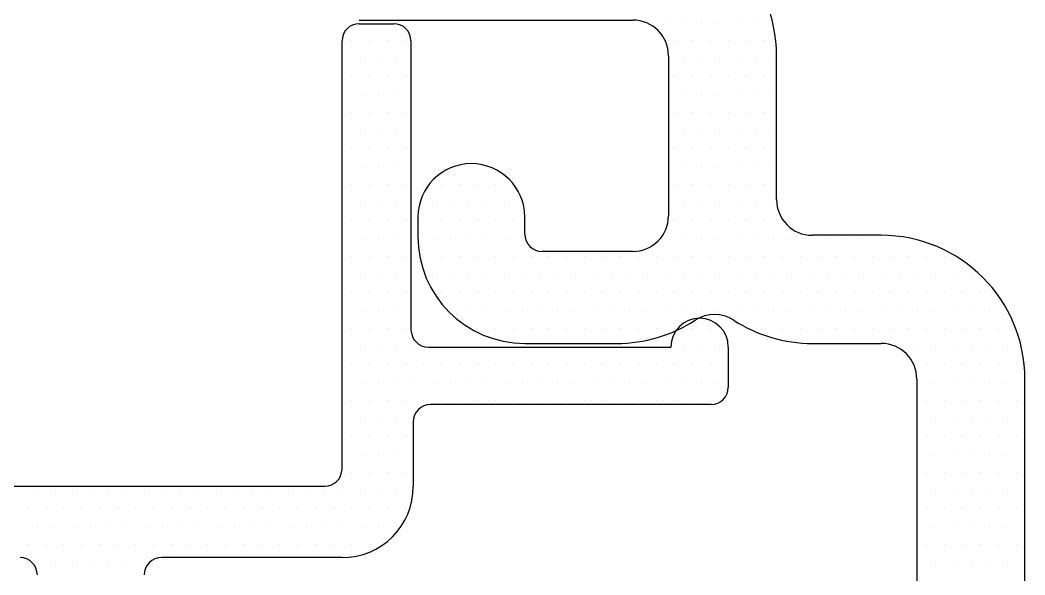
# Model space of a CAD drawing. Header units: inches. Extents: x 3.8 to 36.3, y 0.9 to 43.6.
# Drawn here: x 26.062 to 26.936, y 17.586 to 18.068 of the extents above; entities that cross this region are included whole.
import ezdxf

# ---------------------------------------------------------------- set-up
doc = ezdxf.new("R2010")
doc.units = ezdxf.units.IN
doc.header["$MEASUREMENT"] = 0
doc.layers.add('R-SWTS-DET1', color=1, linetype='Continuous')
doc.layers.add('R-SWTS-PAT1', color=5, linetype='Continuous')

msp = doc.modelspace()

# ---------------------------------------------------------------- linework, layer by layer
at = {"layer": 'R-SWTS-DET1', "lineweight": 30}
for p, q in [((26.35706, 18.06807), (26.59506, 18.06807)), ((26.35706, 18.06497), (26.38706, 18.06497)), ((26.34206, 17.67797), (26.34206, 18.04997)), ((26.40206, 18.04997), (26.40206, 17.79897)), ((26.62606, 18.03707), (26.62606, 17.89807)), ((26.72006, 17.91207), (26.72006, 18.03707)), ((26.40806, 17.89707), (26.40806, 17.88007)), ((26.50106, 17.88207), (26.50106, 17.89707)), ((26.81106, 17.88107), (26.75106, 17.88107)), ((26.59506, 17.86707), (26.51606, 17.86707)), ((26.50106, 17.78707), (26.58106, 17.78707)), ((26.75106, 17.78707), (26.81106, 17.78707)), ((26.41706, 17.78397), (26.62806, 17.78397)), ((26.67806, 17.78397), (26.67806, 17.74897)), ((26.84206, 17.75607), (26.84206, 17.13007)), ((26.93606, 17.13007), (26.93606, 17.75607)), ((26.66306, 17.73397), (26.41906, 17.73397)), ((26.40406, 17.71897), (26.40406, 17.66297)), ((25.35706, 17.66297), (26.32706, 17.66297)), ((26.34206, 17.60097), (26.18506, 17.60097))]:
    msp.add_line(p, q, dxfattribs=at)
for centre, radius, start, end in [((26.59506, 18.03707), 0.125, 0, 90), ((26.59506, 18.03707), 0.031, 360, 90), ((26.35706, 18.04997), 0.015, 90, 180), ((26.38706, 18.04997), 0.015, 360, 90), ((26.45456, 17.89687), 0.0465, 0.25519, 179.74481), ((26.75106, 17.91207), 0.031, 180, 270), ((26.59506, 17.89807), 0.031, 270, 0), ((26.51606, 17.88207), 0.015, 180, 270), ((26.50106, 17.88007), 0.093, 180, 270), ((26.81106, 17.75607), 0.125, 360, 90), ((26.66606, 17.78127), 0.031, 56.9841, 123.0159), ((26.58106, 17.91207), 0.125, 270, 303.0159), ((26.65306, 17.78397), 0.025, 0, 180), ((26.75106, 17.91207), 0.125, 236.9841, 270), ((26.41706, 17.79897), 0.015, 180, 270), ((26.81106, 17.75607), 0.031, 360, 90), ((26.66306, 17.74897), 0.015, 270, 360), ((26.41906, 17.71897), 0.015, 90, 180), ((26.32706, 17.67797), 0.015, 270, 0), ((26.34206, 17.66297), 0.062, 270, 360), ((26.06206, 17.58597), 0.015, 360, 90), ((26.18506, 17.58597), 0.015, 90, 180)]:
    msp.add_arc(centre, radius, start, end, dxfattribs=at)
at = {"layer": 'R-SWTS-PAT1'}
for p, q in [((26.60804, 18.06582), (26.60804, 18.06582)), ((26.62367, 18.06582), (26.62367, 18.06582)), ((26.63929, 18.06582), (26.63929, 18.06582)), ((26.65492, 18.06582), (26.65492, 18.06582)), ((26.67054, 18.06582), (26.67054, 18.06582)), ((26.68617, 18.06582), (26.68617, 18.06582)), ((26.70179, 18.06582), (26.70179, 18.06582)), ((26.35023, 18.0502), (26.35023, 18.0502)), ((26.36585, 18.0502), (26.36585, 18.0502)), ((26.38148, 18.0502), (26.38148, 18.0502)), ((26.3971, 18.0502), (26.3971, 18.0502)), ((26.63148, 18.0502), (26.63148, 18.0502)), ((26.6471, 18.0502), (26.6471, 18.0502)), ((26.66273, 18.0502), (26.66273, 18.0502)), ((26.67835, 18.0502), (26.67835, 18.0502)), ((26.69398, 18.0502), (26.69398, 18.0502)), ((26.7096, 18.0502), (26.7096, 18.0502)), ((26.34242, 18.03457), (26.34242, 18.03457)), ((26.35804, 18.03457), (26.35804, 18.03457)), ((26.37367, 18.03457), (26.37367, 18.03457)), ((26.38929, 18.03457), (26.38929, 18.03457)), ((26.63929, 18.03457), (26.63929, 18.03457)), ((26.65492, 18.03457), (26.65492, 18.03457)), ((26.67054, 18.03457), (26.67054, 18.03457)), ((26.68617, 18.03457), (26.68617, 18.03457)), ((26.70179, 18.03457), (26.70179, 18.03457)), ((26.71742, 18.03457), (26.71742, 18.03457)), ((26.35023, 18.01895), (26.35023, 18.01895)), ((26.36585, 18.01895), (26.36585, 18.01895)), ((26.38148, 18.01895), (26.38148, 18.01895)), ((26.3971, 18.01895), (26.3971, 18.01895)), ((26.63148, 18.01895), (26.63148, 18.01895)), ((26.6471, 18.01895), (26.6471, 18.01895)), ((26.66273, 18.01895), (26.66273, 18.01895)), ((26.67835, 18.01895), (26.67835, 18.01895)), ((26.69398, 18.01895), (26.69398, 18.01895)), ((26.7096, 18.01895), (26.7096, 18.01895)), ((26.34242, 18.00332), (26.34242, 18.00332)), ((26.35804, 18.00332), (26.35804, 18.00332)), ((26.37367, 18.00332), (26.37367, 18.00332)), ((26.38929, 18.00332), (26.38929, 18.00332)), ((26.63929, 18.00332), (26.63929, 18.00332)), ((26.65492, 18.00332), (26.65492, 18.00332)), ((26.67054, 18.00332), (26.67054, 18.00332)), ((26.68617, 18.00332), (26.68617, 18.00332)), ((26.70179, 18.00332), (26.70179, 18.00332)), ((26.71742, 18.00332), (26.71742, 18.00332)), ((26.35023, 17.9877), (26.35023, 17.9877)), ((26.36585, 17.9877), (26.36585, 17.9877)), ((26.38148, 17.9877), (26.38148, 17.9877)), ((26.3971, 17.9877), (26.3971, 17.9877)), ((26.63148, 17.9877), (26.63148, 17.9877)), ((26.6471, 17.9877), (26.6471, 17.9877)), ((26.66273, 17.9877), (26.66273, 17.9877)), ((26.67835, 17.9877), (26.67835, 17.9877)), ((26.69398, 17.9877), (26.69398, 17.9877)), ((26.7096, 17.9877), (26.7096, 17.9877)), ((26.34242, 17.97207), (26.34242, 17.97207)), ((26.35804, 17.97207), (26.35804, 17.97207)), ((26.37367, 17.97207), (26.37367, 17.97207)), ((26.38929, 17.97207), (26.38929, 17.97207)), ((26.63929, 17.97207), (26.63929, 17.97207)), ((26.65492, 17.97207), (26.65492, 17.97207)), ((26.67054, 17.97207), (26.67054, 17.97207)), ((26.68617, 17.97207), (26.68617, 17.97207)), ((26.70179, 17.97207), (26.70179, 17.97207)), ((26.71742, 17.97207), (26.71742, 17.97207)), ((26.35023, 17.95645), (26.35023, 17.95645)), ((26.36585, 17.95645), (26.36585, 17.95645)), ((26.38148, 17.95645), (26.38148, 17.95645)), ((26.3971, 17.95645), (26.3971, 17.95645)), ((26.63148, 17.95645), (26.63148, 17.95645)), ((26.6471, 17.95645), (26.6471, 17.95645)), ((26.66273, 17.95645), (26.66273, 17.95645)), ((26.67835, 17.95645), (26.67835, 17.95645)), ((26.69398, 17.95645), (26.69398, 17.95645)), ((26.7096, 17.95645), (26.7096, 17.95645)), ((26.34242, 17.94082), (26.34242, 17.94082)), ((26.35804, 17.94082), (26.35804, 17.94082)), ((26.37367, 17.94082), (26.37367, 17.94082)), ((26.38929, 17.94082), (26.38929, 17.94082)), ((26.45179, 17.94082), (26.45179, 17.94082)), ((26.46742, 17.94082), (26.46742, 17.94082)), ((26.63929, 17.94082), (26.63929, 17.94082)), ((26.65492, 17.94082), (26.65492, 17.94082)), ((26.67054, 17.94082), (26.67054, 17.94082)), ((26.68617, 17.94082), (26.68617, 17.94082)), ((26.70179, 17.94082), (26.70179, 17.94082)), ((26.71742, 17.94082), (26.71742, 17.94082)), ((26.35023, 17.9252), (26.35023, 17.9252)), ((26.36585, 17.9252), (26.36585, 17.9252)), ((26.38148, 17.9252), (26.38148, 17.9252)), ((26.3971, 17.9252), (26.3971, 17.9252)), ((26.42835, 17.9252), (26.42835, 17.9252)), ((26.44398, 17.9252), (26.44398, 17.9252)), ((26.4596, 17.9252), (26.4596, 17.9252)), ((26.47523, 17.9252), (26.47523, 17.9252)), ((26.49085, 17.9252), (26.49085, 17.9252)), ((26.63148, 17.9252), (26.63148, 17.9252)), ((26.6471, 17.9252), (26.6471, 17.9252)), ((26.66273, 17.9252), (26.66273, 17.9252)), ((26.67835, 17.9252), (26.67835, 17.9252)), ((26.69398, 17.9252), (26.69398, 17.9252)), ((26.7096, 17.9252), (26.7096, 17.9252)), ((26.34242, 17.90957), (26.34242, 17.90957)), ((26.35804, 17.90957), (26.35804, 17.90957)), ((26.37367, 17.90957), (26.37367, 17.90957)), ((26.38929, 17.90957), (26.38929, 17.90957)), ((26.42054, 17.90957), (26.42054, 17.90957)), ((26.43617, 17.90957), (26.43617, 17.90957)), ((26.45179, 17.90957), (26.45179, 17.90957)), ((26.46742, 17.90957), (26.46742, 17.90957)), ((26.48304, 17.90957), (26.48304, 17.90957)), ((26.49867, 17.90957), (26.49867, 17.90957)), ((26.63929, 17.90957), (26.63929, 17.90957)), ((26.65492, 17.90957), (26.65492, 17.90957)), ((26.67054, 17.90957), (26.67054, 17.90957)), ((26.68617, 17.90957), (26.68617, 17.90957)), ((26.70179, 17.90957), (26.70179, 17.90957)), ((26.71742, 17.90957), (26.71742, 17.90957)), ((26.35023, 17.89395), (26.35023, 17.89395)), ((26.36585, 17.89395), (26.36585, 17.89395)), ((26.38148, 17.89395), (26.38148, 17.89395)), ((26.3971, 17.89395), (26.3971, 17.89395)), ((26.41273, 17.89395), (26.41273, 17.89395)), ((26.42835, 17.89395), (26.42835, 17.89395)), ((26.44398, 17.89395), (26.44398, 17.89395)), ((26.4596, 17.89395), (26.4596, 17.89395)), ((26.47523, 17.89395), (26.47523, 17.89395)), ((26.49085, 17.89395), (26.49085, 17.89395)), ((26.63148, 17.89395), (26.63148, 17.89395)), ((26.6471, 17.89395), (26.6471, 17.89395)), ((26.66273, 17.89395), (26.66273, 17.89395)), ((26.67835, 17.89395), (26.67835, 17.89395)), ((26.69398, 17.89395), (26.69398, 17.89395)), ((26.7096, 17.89395), (26.7096, 17.89395)), ((26.72523, 17.89395), (26.72523, 17.89395)), ((26.34242, 17.87832), (26.34242, 17.87832)), ((26.35804, 17.87832), (26.35804, 17.87832)), ((26.37367, 17.87832), (26.37367, 17.87832)), ((26.38929, 17.87832), (26.38929, 17.87832)), ((26.42054, 17.87832), (26.42054, 17.87832)), ((26.43617, 17.87832), (26.43617, 17.87832)), ((26.45179, 17.87832), (26.45179, 17.87832)), ((26.46742, 17.87832), (26.46742, 17.87832)), ((26.48304, 17.87832), (26.48304, 17.87832)), ((26.49867, 17.87832), (26.49867, 17.87832)), ((26.62367, 17.87832), (26.62367, 17.87832)), ((26.63929, 17.87832), (26.63929, 17.87832)), ((26.65492, 17.87832), (26.65492, 17.87832)), ((26.67054, 17.87832), (26.67054, 17.87832)), ((26.68617, 17.87832), (26.68617, 17.87832)), ((26.70179, 17.87832), (26.70179, 17.87832)), ((26.71742, 17.87832), (26.71742, 17.87832)), ((26.73304, 17.87832), (26.73304, 17.87832)), ((26.74867, 17.87832), (26.74867, 17.87832)), ((26.76429, 17.87832), (26.76429, 17.87832)), ((26.77992, 17.87832), (26.77992, 17.87832)), ((26.79554, 17.87832), (26.79554, 17.87832)), ((26.81117, 17.87832), (26.81117, 17.87832)), ((26.82679, 17.87832), (26.82679, 17.87832)), ((26.35023, 17.8627), (26.35023, 17.8627)), ((26.36585, 17.8627), (26.36585, 17.8627)), ((26.38148, 17.8627), (26.38148, 17.8627)), ((26.3971, 17.8627), (26.3971, 17.8627)), ((26.41273, 17.8627), (26.41273, 17.8627)), ((26.42835, 17.8627), (26.42835, 17.8627)), ((26.44398, 17.8627), (26.44398, 17.8627)), ((26.4596, 17.8627), (26.4596, 17.8627)), ((26.47523, 17.8627), (26.47523, 17.8627)), ((26.49085, 17.8627), (26.49085, 17.8627)), ((26.50648, 17.8627), (26.50648, 17.8627)), ((26.5221, 17.8627), (26.5221, 17.8627)), ((26.53773, 17.8627), (26.53773, 17.8627)), ((26.55335, 17.8627), (26.55335, 17.8627)), ((26.56898, 17.8627), (26.56898, 17.8627)), ((26.5846, 17.8627), (26.5846, 17.8627)), ((26.60023, 17.8627), (26.60023, 17.8627)), ((26.61585, 17.8627), (26.61585, 17.8627)), ((26.63148, 17.8627), (26.63148, 17.8627)), ((26.6471, 17.8627), (26.6471, 17.8627)), ((26.66273, 17.8627), (26.66273, 17.8627)), ((26.67835, 17.8627), (26.67835, 17.8627)), ((26.69398, 17.8627), (26.69398, 17.8627)), ((26.7096, 17.8627), (26.7096, 17.8627)), ((26.72523, 17.8627), (26.72523, 17.8627)), ((26.74085, 17.8627), (26.74085, 17.8627)), ((26.75648, 17.8627), (26.75648, 17.8627)), ((26.7721, 17.8627), (26.7721, 17.8627)), ((26.78773, 17.8627), (26.78773, 17.8627)), ((26.80335, 17.8627), (26.80335, 17.8627)), ((26.81898, 17.8627), (26.81898, 17.8627)), ((26.8346, 17.8627), (26.8346, 17.8627)), ((26.85023, 17.8627), (26.85023, 17.8627)), ((26.86585, 17.8627), (26.86585, 17.8627)), ((26.34242, 17.84707), (26.34242, 17.84707)), ((26.35804, 17.84707), (26.35804, 17.84707)), ((26.37367, 17.84707), (26.37367, 17.84707)), ((26.38929, 17.84707), (26.38929, 17.84707)), ((26.42054, 17.84707), (26.42054, 17.84707)), ((26.43617, 17.84707), (26.43617, 17.84707)), ((26.45179, 17.84707), (26.45179, 17.84707)), ((26.46742, 17.84707), (26.46742, 17.84707)), ((26.48304, 17.84707), (26.48304, 17.84707)), ((26.49867, 17.84707), (26.49867, 17.84707)), ((26.51429, 17.84707), (26.51429, 17.84707)), ((26.52992, 17.84707), (26.52992, 17.84707)), ((26.54554, 17.84707), (26.54554, 17.84707)), ((26.56117, 17.84707), (26.56117, 17.84707)), ((26.57679, 17.84707), (26.57679, 17.84707)), ((26.59242, 17.84707), (26.59242, 17.84707)), ((26.60804, 17.84707), (26.60804, 17.84707)), ((26.62367, 17.84707), (26.62367, 17.84707)), ((26.63929, 17.84707), (26.63929, 17.84707)), ((26.65492, 17.84707), (26.65492, 17.84707)), ((26.67054, 17.84707), (26.67054, 17.84707)), ((26.68617, 17.84707), (26.68617, 17.84707)), ((26.70179, 17.84707), (26.70179, 17.84707)), ((26.71742, 17.84707), (26.71742, 17.84707)), ((26.73304, 17.84707), (26.73304, 17.84707)), ((26.74867, 17.84707), (26.74867, 17.84707)), ((26.76429, 17.84707), (26.76429, 17.84707)), ((26.77992, 17.84707), (26.77992, 17.84707)), ((26.79554, 17.84707), (26.79554, 17.84707)), ((26.81117, 17.84707), (26.81117, 17.84707)), ((26.82679, 17.84707), (26.82679, 17.84707)), ((26.84242, 17.84707), (26.84242, 17.84707)), ((26.85804, 17.84707), (26.85804, 17.84707)), ((26.87367, 17.84707), (26.87367, 17.84707)), ((26.88929, 17.84707), (26.88929, 17.84707)), ((26.35023, 17.83145), (26.35023, 17.83145)), ((26.36585, 17.83145), (26.36585, 17.83145)), ((26.38148, 17.83145), (26.38148, 17.83145)), ((26.3971, 17.83145), (26.3971, 17.83145)), ((26.42835, 17.83145), (26.42835, 17.83145)), ((26.44398, 17.83145), (26.44398, 17.83145)), ((26.4596, 17.83145), (26.4596, 17.83145)), ((26.47523, 17.83145), (26.47523, 17.83145)), ((26.49085, 17.83145), (26.49085, 17.83145)), ((26.50648, 17.83145), (26.50648, 17.83145)), ((26.5221, 17.83145), (26.5221, 17.83145)), ((26.53773, 17.83145), (26.53773, 17.83145)), ((26.55335, 17.83145), (26.55335, 17.83145)), ((26.56898, 17.83145), (26.56898, 17.83145)), ((26.5846, 17.83145), (26.5846, 17.83145)), ((26.60023, 17.83145), (26.60023, 17.83145)), ((26.61585, 17.83145), (26.61585, 17.83145)), ((26.63148, 17.83145), (26.63148, 17.83145)), ((26.6471, 17.83145), (26.6471, 17.83145)), ((26.66273, 17.83145), (26.66273, 17.83145)), ((26.67835, 17.83145), (26.67835, 17.83145)), ((26.69398, 17.83145), (26.69398, 17.83145)), ((26.7096, 17.83145), (26.7096, 17.83145)), ((26.72523, 17.83145), (26.72523, 17.83145)), ((26.74085, 17.83145), (26.74085, 17.83145)), ((26.75648, 17.83145), (26.75648, 17.83145)), ((26.7721, 17.83145), (26.7721, 17.83145)), ((26.78773, 17.83145), (26.78773, 17.83145)), ((26.80335, 17.83145), (26.80335, 17.83145)), ((26.81898, 17.83145), (26.81898, 17.83145)), ((26.8346, 17.83145), (26.8346, 17.83145)), ((26.85023, 17.83145), (26.85023, 17.83145)), ((26.86585, 17.83145), (26.86585, 17.83145)), ((26.88148, 17.83145), (26.88148, 17.83145)), ((26.8971, 17.83145), (26.8971, 17.83145)), ((26.34242, 17.81582), (26.34242, 17.81582)), ((26.35804, 17.81582), (26.35804, 17.81582)), ((26.37367, 17.81582), (26.37367, 17.81582)), ((26.38929, 17.81582), (26.38929, 17.81582)), ((26.43617, 17.81582), (26.43617, 17.81582)), ((26.45179, 17.81582), (26.45179, 17.81582)), ((26.46742, 17.81582), (26.46742, 17.81582)), ((26.48304, 17.81582), (26.48304, 17.81582)), ((26.49867, 17.81582), (26.49867, 17.81582)), ((26.51429, 17.81582), (26.51429, 17.81582)), ((26.52992, 17.81582), (26.52992, 17.81582)), ((26.54554, 17.81582), (26.54554, 17.81582)), ((26.56117, 17.81582), (26.56117, 17.81582)), ((26.57679, 17.81582), (26.57679, 17.81582)), ((26.59242, 17.81582), (26.59242, 17.81582)), ((26.60804, 17.81582), (26.60804, 17.81582)), ((26.62367, 17.81582), (26.62367, 17.81582)), ((26.63929, 17.81582), (26.63929, 17.81582)), ((26.65492, 17.81582), (26.65492, 17.81582)), ((26.67054, 17.81582), (26.67054, 17.81582)), ((26.68617, 17.81582), (26.68617, 17.81582)), ((26.70179, 17.81582), (26.70179, 17.81582)), ((26.71742, 17.81582), (26.71742, 17.81582)), ((26.73304, 17.81582), (26.73304, 17.81582)), ((26.74867, 17.81582), (26.74867, 17.81582)), ((26.76429, 17.81582), (26.76429, 17.81582)), ((26.77992, 17.81582), (26.77992, 17.81582)), ((26.79554, 17.81582), (26.79554, 17.81582)), ((26.81117, 17.81582), (26.81117, 17.81582)), ((26.82679, 17.81582), (26.82679, 17.81582)), ((26.84242, 17.81582), (26.84242, 17.81582)), ((26.85804, 17.81582), (26.85804, 17.81582)), ((26.87367, 17.81582), (26.87367, 17.81582)), ((26.88929, 17.81582), (26.88929, 17.81582)), ((26.90492, 17.81582), (26.90492, 17.81582)), ((26.92054, 17.81582), (26.92054, 17.81582)), ((26.35023, 17.8002), (26.35023, 17.8002)), ((26.36585, 17.8002), (26.36585, 17.8002)), ((26.38148, 17.8002), (26.38148, 17.8002)), ((26.3971, 17.8002), (26.3971, 17.8002)), ((26.4596, 17.8002), (26.4596, 17.8002)), ((26.47523, 17.8002), (26.47523, 17.8002)), ((26.49085, 17.8002), (26.49085, 17.8002)), ((26.50648, 17.8002), (26.50648, 17.8002)), ((26.5221, 17.8002), (26.5221, 17.8002)), ((26.53773, 17.8002), (26.53773, 17.8002)), ((26.55335, 17.8002), (26.55335, 17.8002)), ((26.56898, 17.8002), (26.56898, 17.8002)), ((26.5846, 17.8002), (26.5846, 17.8002)), ((26.60023, 17.8002), (26.60023, 17.8002)), ((26.61585, 17.8002), (26.61585, 17.8002)), ((26.63148, 17.8002), (26.63148, 17.8002)), ((26.6471, 17.8002), (26.6471, 17.8002)), ((26.66273, 17.8002), (26.66273, 17.8002)), ((26.7096, 17.8002), (26.7096, 17.8002)), ((26.72523, 17.8002), (26.72523, 17.8002)), ((26.74085, 17.8002), (26.74085, 17.8002)), ((26.75648, 17.8002), (26.75648, 17.8002)), ((26.7721, 17.8002), (26.7721, 17.8002)), ((26.78773, 17.8002), (26.78773, 17.8002)), ((26.80335, 17.8002), (26.80335, 17.8002)), ((26.81898, 17.8002), (26.81898, 17.8002)), ((26.8346, 17.8002), (26.8346, 17.8002)), ((26.85023, 17.8002), (26.85023, 17.8002)), ((26.86585, 17.8002), (26.86585, 17.8002)), ((26.88148, 17.8002), (26.88148, 17.8002)), ((26.8971, 17.8002), (26.8971, 17.8002)), ((26.91273, 17.8002), (26.91273, 17.8002)), ((26.34242, 17.78457), (26.34242, 17.78457)), ((26.35804, 17.78457), (26.35804, 17.78457)), ((26.37367, 17.78457), (26.37367, 17.78457)), ((26.38929, 17.78457), (26.38929, 17.78457)), ((26.40492, 17.78457), (26.40492, 17.78457)), ((26.63929, 17.78457), (26.63929, 17.78457)), ((26.65492, 17.78457), (26.65492, 17.78457)), ((26.67054, 17.78457), (26.67054, 17.78457)), ((26.82679, 17.78457), (26.82679, 17.78457)), ((26.84242, 17.78457), (26.84242, 17.78457)), ((26.85804, 17.78457), (26.85804, 17.78457)), ((26.87367, 17.78457), (26.87367, 17.78457)), ((26.88929, 17.78457), (26.88929, 17.78457)), ((26.90492, 17.78457), (26.90492, 17.78457)), ((26.92054, 17.78457), (26.92054, 17.78457)), ((26.35023, 17.76895), (26.35023, 17.76895)), ((26.36585, 17.76895), (26.36585, 17.76895)), ((26.38148, 17.76895), (26.38148, 17.76895)), ((26.3971, 17.76895), (26.3971, 17.76895)), ((26.41273, 17.76895), (26.41273, 17.76895)), ((26.42835, 17.76895), (26.42835, 17.76895)), ((26.44398, 17.76895), (26.44398, 17.76895)), ((26.4596, 17.76895), (26.4596, 17.76895)), ((26.47523, 17.76895), (26.47523, 17.76895)), ((26.49085, 17.76895), (26.49085, 17.76895)), ((26.50648, 17.76895), (26.50648, 17.76895)), ((26.5221, 17.76895), (26.5221, 17.76895)), ((26.53773, 17.76895), (26.53773, 17.76895)), ((26.55335, 17.76895), (26.55335, 17.76895)), ((26.56898, 17.76895), (26.56898, 17.76895)), ((26.5846, 17.76895), (26.5846, 17.76895)), ((26.60023, 17.76895), (26.60023, 17.76895)), ((26.61585, 17.76895), (26.61585, 17.76895)), ((26.63148, 17.76895), (26.63148, 17.76895)), ((26.6471, 17.76895), (26.6471, 17.76895)), ((26.66273, 17.76895), (26.66273, 17.76895)), ((26.85023, 17.76895), (26.85023, 17.76895)), ((26.86585, 17.76895), (26.86585, 17.76895)), ((26.88148, 17.76895), (26.88148, 17.76895)), ((26.8971, 17.76895), (26.8971, 17.76895)), ((26.91273, 17.76895), (26.91273, 17.76895)), ((26.92835, 17.76895), (26.92835, 17.76895)), ((26.34242, 17.75332), (26.34242, 17.75332)), ((26.35804, 17.75332), (26.35804, 17.75332)), ((26.37367, 17.75332), (26.37367, 17.75332)), ((26.38929, 17.75332), (26.38929, 17.75332)), ((26.40492, 17.75332), (26.40492, 17.75332)), ((26.42054, 17.75332), (26.42054, 17.75332)), ((26.43617, 17.75332), (26.43617, 17.75332)), ((26.45179, 17.75332), (26.45179, 17.75332)), ((26.46742, 17.75332), (26.46742, 17.75332)), ((26.48304, 17.75332), (26.48304, 17.75332)), ((26.49867, 17.75332), (26.49867, 17.75332)), ((26.51429, 17.75332), (26.51429, 17.75332)), ((26.52992, 17.75332), (26.52992, 17.75332)), ((26.54554, 17.75332), (26.54554, 17.75332)), ((26.56117, 17.75332), (26.56117, 17.75332)), ((26.57679, 17.75332), (26.57679, 17.75332)), ((26.59242, 17.75332), (26.59242, 17.75332)), ((26.60804, 17.75332), (26.60804, 17.75332)), ((26.62367, 17.75332), (26.62367, 17.75332)), ((26.63929, 17.75332), (26.63929, 17.75332)), ((26.65492, 17.75332), (26.65492, 17.75332)), ((26.67054, 17.75332), (26.67054, 17.75332)), ((26.84242, 17.75332), (26.84242, 17.75332)), ((26.85804, 17.75332), (26.85804, 17.75332)), ((26.87367, 17.75332), (26.87367, 17.75332)), ((26.88929, 17.75332), (26.88929, 17.75332)), ((26.90492, 17.75332), (26.90492, 17.75332)), ((26.92054, 17.75332), (26.92054, 17.75332)), ((26.35023, 17.7377), (26.35023, 17.7377)), ((26.36585, 17.7377), (26.36585, 17.7377)), ((26.38148, 17.7377), (26.38148, 17.7377)), ((26.3971, 17.7377), (26.3971, 17.7377)), ((26.41273, 17.7377), (26.41273, 17.7377)), ((26.42835, 17.7377), (26.42835, 17.7377)), ((26.44398, 17.7377), (26.44398, 17.7377)), ((26.4596, 17.7377), (26.4596, 17.7377)), ((26.47523, 17.7377), (26.47523, 17.7377)), ((26.49085, 17.7377), (26.49085, 17.7377)), ((26.50648, 17.7377), (26.50648, 17.7377)), ((26.5221, 17.7377), (26.5221, 17.7377)), ((26.53773, 17.7377), (26.53773, 17.7377)), ((26.55335, 17.7377), (26.55335, 17.7377)), ((26.56898, 17.7377), (26.56898, 17.7377)), ((26.5846, 17.7377), (26.5846, 17.7377)), ((26.60023, 17.7377), (26.60023, 17.7377)), ((26.61585, 17.7377), (26.61585, 17.7377)), ((26.63148, 17.7377), (26.63148, 17.7377)), ((26.6471, 17.7377), (26.6471, 17.7377)), ((26.66273, 17.7377), (26.66273, 17.7377)), ((26.85023, 17.7377), (26.85023, 17.7377)), ((26.86585, 17.7377), (26.86585, 17.7377)), ((26.88148, 17.7377), (26.88148, 17.7377)), ((26.8971, 17.7377), (26.8971, 17.7377)), ((26.91273, 17.7377), (26.91273, 17.7377)), ((26.92835, 17.7377), (26.92835, 17.7377)), ((26.34242, 17.72207), (26.34242, 17.72207)), ((26.35804, 17.72207), (26.35804, 17.72207)), ((26.37367, 17.72207), (26.37367, 17.72207)), ((26.38929, 17.72207), (26.38929, 17.72207)), ((26.84242, 17.72207), (26.84242, 17.72207)), ((26.85804, 17.72207), (26.85804, 17.72207)), ((26.87367, 17.72207), (26.87367, 17.72207)), ((26.88929, 17.72207), (26.88929, 17.72207)), ((26.90492, 17.72207), (26.90492, 17.72207)), ((26.92054, 17.72207), (26.92054, 17.72207)), ((26.35023, 17.70645), (26.35023, 17.70645)), ((26.36585, 17.70645), (26.36585, 17.70645)), ((26.38148, 17.70645), (26.38148, 17.70645)), ((26.3971, 17.70645), (26.3971, 17.70645)), ((26.85023, 17.70645), (26.85023, 17.70645)), ((26.86585, 17.70645), (26.86585, 17.70645)), ((26.88148, 17.70645), (26.88148, 17.70645)), ((26.8971, 17.70645), (26.8971, 17.70645)), ((26.91273, 17.70645), (26.91273, 17.70645)), ((26.92835, 17.70645), (26.92835, 17.70645)), ((26.34242, 17.69082), (26.34242, 17.69082)), ((26.35804, 17.69082), (26.35804, 17.69082)), ((26.37367, 17.69082), (26.37367, 17.69082)), ((26.38929, 17.69082), (26.38929, 17.69082)), ((26.84242, 17.69082), (26.84242, 17.69082)), ((26.85804, 17.69082), (26.85804, 17.69082)), ((26.87367, 17.69082), (26.87367, 17.69082)), ((26.88929, 17.69082), (26.88929, 17.69082)), ((26.90492, 17.69082), (26.90492, 17.69082)), ((26.92054, 17.69082), (26.92054, 17.69082)), ((26.35023, 17.6752), (26.35023, 17.6752)), ((26.36585, 17.6752), (26.36585, 17.6752)), ((26.38148, 17.6752), (26.38148, 17.6752)), ((26.3971, 17.6752), (26.3971, 17.6752)), ((26.85023, 17.6752), (26.85023, 17.6752)), ((26.86585, 17.6752), (26.86585, 17.6752)), ((26.88148, 17.6752), (26.88148, 17.6752)), ((26.8971, 17.6752), (26.8971, 17.6752)), ((26.91273, 17.6752), (26.91273, 17.6752)), ((26.92835, 17.6752), (26.92835, 17.6752)), ((26.07679, 17.65957), (26.07679, 17.65957)), ((26.09242, 17.65957), (26.09242, 17.65957)), ((26.10804, 17.65957), (26.10804, 17.65957)), ((26.12367, 17.65957), (26.12367, 17.65957)), ((26.13929, 17.65957), (26.13929, 17.65957)), ((26.15492, 17.65957), (26.15492, 17.65957)), ((26.17054, 17.65957), (26.17054, 17.65957)), ((26.18617, 17.65957), (26.18617, 17.65957)), ((26.20179, 17.65957), (26.20179, 17.65957)), ((26.21742, 17.65957), (26.21742, 17.65957)), ((26.23304, 17.65957), (26.23304, 17.65957)), ((26.24867, 17.65957), (26.24867, 17.65957)), ((26.26429, 17.65957), (26.26429, 17.65957)), ((26.27992, 17.65957), (26.27992, 17.65957)), ((26.29554, 17.65957), (26.29554, 17.65957)), ((26.31117, 17.65957), (26.31117, 17.65957)), ((26.32679, 17.65957), (26.32679, 17.65957)), ((26.34242, 17.65957), (26.34242, 17.65957)), ((26.35804, 17.65957), (26.35804, 17.65957)), ((26.37367, 17.65957), (26.37367, 17.65957)), ((26.38929, 17.65957), (26.38929, 17.65957)), ((26.84242, 17.65957), (26.84242, 17.65957)), ((26.85804, 17.65957), (26.85804, 17.65957)), ((26.87367, 17.65957), (26.87367, 17.65957)), ((26.88929, 17.65957), (26.88929, 17.65957)), ((26.90492, 17.65957), (26.90492, 17.65957)), ((26.92054, 17.65957), (26.92054, 17.65957)), ((26.06898, 17.64395), (26.06898, 17.64395)), ((26.0846, 17.64395), (26.0846, 17.64395)), ((26.10023, 17.64395), (26.10023, 17.64395)), ((26.11585, 17.64395), (26.11585, 17.64395)), ((26.13148, 17.64395), (26.13148, 17.64395)), ((26.1471, 17.64395), (26.1471, 17.64395)), ((26.16273, 17.64395), (26.16273, 17.64395)), ((26.17835, 17.64395), (26.17835, 17.64395)), ((26.19398, 17.64395), (26.19398, 17.64395)), ((26.2096, 17.64395), (26.2096, 17.64395)), ((26.22523, 17.64395), (26.22523, 17.64395)), ((26.24085, 17.64395), (26.24085, 17.64395)), ((26.25648, 17.64395), (26.25648, 17.64395)), ((26.2721, 17.64395), (26.2721, 17.64395)), ((26.28773, 17.64395), (26.28773, 17.64395)), ((26.30335, 17.64395), (26.30335, 17.64395)), ((26.31898, 17.64395), (26.31898, 17.64395)), ((26.3346, 17.64395), (26.3346, 17.64395)), ((26.35023, 17.64395), (26.35023, 17.64395)), ((26.36585, 17.64395), (26.36585, 17.64395)), ((26.38148, 17.64395), (26.38148, 17.64395)), ((26.3971, 17.64395), (26.3971, 17.64395)), ((26.85023, 17.64395), (26.85023, 17.64395)), ((26.86585, 17.64395), (26.86585, 17.64395)), ((26.88148, 17.64395), (26.88148, 17.64395)), ((26.8971, 17.64395), (26.8971, 17.64395)), ((26.91273, 17.64395), (26.91273, 17.64395)), ((26.92835, 17.64395), (26.92835, 17.64395)), ((26.07679, 17.62832), (26.07679, 17.62832)), ((26.09242, 17.62832), (26.09242, 17.62832)), ((26.10804, 17.62832), (26.10804, 17.62832)), ((26.12367, 17.62832), (26.12367, 17.62832)), ((26.13929, 17.62832), (26.13929, 17.62832)), ((26.15492, 17.62832), (26.15492, 17.62832)), ((26.17054, 17.62832), (26.17054, 17.62832)), ((26.18617, 17.62832), (26.18617, 17.62832)), ((26.20179, 17.62832), (26.20179, 17.62832)), ((26.21742, 17.62832), (26.21742, 17.62832)), ((26.23304, 17.62832), (26.23304, 17.62832)), ((26.24867, 17.62832), (26.24867, 17.62832)), ((26.26429, 17.62832), (26.26429, 17.62832)), ((26.27992, 17.62832), (26.27992, 17.62832)), ((26.29554, 17.62832), (26.29554, 17.62832)), ((26.31117, 17.62832), (26.31117, 17.62832)), ((26.32679, 17.62832), (26.32679, 17.62832)), ((26.34242, 17.62832), (26.34242, 17.62832)), ((26.35804, 17.62832), (26.35804, 17.62832)), ((26.37367, 17.62832), (26.37367, 17.62832)), ((26.38929, 17.62832), (26.38929, 17.62832)), ((26.84242, 17.62832), (26.84242, 17.62832)), ((26.85804, 17.62832), (26.85804, 17.62832)), ((26.87367, 17.62832), (26.87367, 17.62832)), ((26.88929, 17.62832), (26.88929, 17.62832)), ((26.90492, 17.62832), (26.90492, 17.62832)), ((26.92054, 17.62832), (26.92054, 17.62832)), ((26.06898, 17.6127), (26.06898, 17.6127)), ((26.0846, 17.6127), (26.0846, 17.6127)), ((26.10023, 17.6127), (26.10023, 17.6127)), ((26.11585, 17.6127), (26.11585, 17.6127)), ((26.13148, 17.6127), (26.13148, 17.6127)), ((26.1471, 17.6127), (26.1471, 17.6127)), ((26.16273, 17.6127), (26.16273, 17.6127)), ((26.17835, 17.6127), (26.17835, 17.6127)), ((26.19398, 17.6127), (26.19398, 17.6127)), ((26.2096, 17.6127), (26.2096, 17.6127)), ((26.22523, 17.6127), (26.22523, 17.6127)), ((26.24085, 17.6127), (26.24085, 17.6127)), ((26.25648, 17.6127), (26.25648, 17.6127)), ((26.2721, 17.6127), (26.2721, 17.6127)), ((26.28773, 17.6127), (26.28773, 17.6127)), ((26.30335, 17.6127), (26.30335, 17.6127)), ((26.31898, 17.6127), (26.31898, 17.6127)), ((26.3346, 17.6127), (26.3346, 17.6127)), ((26.35023, 17.6127), (26.35023, 17.6127)), ((26.36585, 17.6127), (26.36585, 17.6127)), ((26.85023, 17.6127), (26.85023, 17.6127)), ((26.86585, 17.6127), (26.86585, 17.6127)), ((26.88148, 17.6127), (26.88148, 17.6127)), ((26.8971, 17.6127), (26.8971, 17.6127)), ((26.91273, 17.6127), (26.91273, 17.6127)), ((26.92835, 17.6127), (26.92835, 17.6127)), ((26.07679, 17.59707), (26.07679, 17.59707)), ((26.09242, 17.59707), (26.09242, 17.59707)), ((26.10804, 17.59707), (26.10804, 17.59707)), ((26.12367, 17.59707), (26.12367, 17.59707)), ((26.13929, 17.59707), (26.13929, 17.59707)), ((26.15492, 17.59707), (26.15492, 17.59707)), ((26.17054, 17.59707), (26.17054, 17.59707)), ((26.84242, 17.59707), (26.84242, 17.59707)), ((26.85804, 17.59707), (26.85804, 17.59707)), ((26.87367, 17.59707), (26.87367, 17.59707)), ((26.88929, 17.59707), (26.88929, 17.59707)), ((26.90492, 17.59707), (26.90492, 17.59707)), ((26.92054, 17.59707), (26.92054, 17.59707))]:
    msp.add_line(p, q, dxfattribs=at)

doc.saveas('drawing.dxf')
